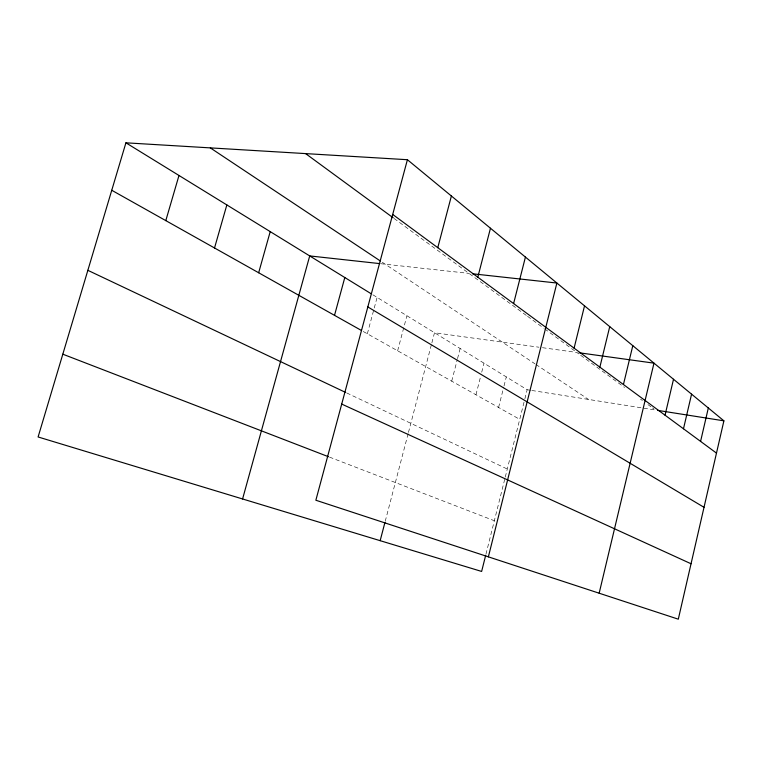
<?xml version="1.0" encoding="UTF-8"?>
<svg xmlns="http://www.w3.org/2000/svg" width="762" height="762" viewBox="0 0 762 762"><rect width="100%" height="100%" fill="white"/><g stroke="black" fill="none" stroke-linecap="round" stroke-linejoin="round"><path stroke-width="0.57" stroke-dasharray="3.81 2.86" d="M485.966 554.155L504.987 478.222M505.273 477.069L524.58 399.993M524.866 398.85L527.152 389.744L372.056 294.294M498.577 407.47L503.73 387.096M504.015 385.963L506.301 376.914M475.955 394.764L480.565 376.733M481.717 372.218L484.022 363.198M451.714 381.162L457.248 359.769M457.533 358.645L460.153 348.51M385.229 521.294L408.156 433.578M408.451 432.445L431.568 344.005M431.863 342.871L434.511 332.737L539.001 347.215M397.631 350.796L406.908 315.744M367.341 333.785L377.104 297.399M380.543 263.69L469.001 273.396M542.439 347.691L576.834 352.454L579.692 354.549M527.152 389.744L530.638 390.296M531.809 390.477L655.31 409.994L652.539 407.965M329.489 457.105L494.338 520.732M346.72 392.954L507.292 469.03M363.236 331.48L519.732 419.348M382.248 262.242L534.972 363.826M535.943 364.465L588.521 399.44M394.116 218.494L526.599 315.62M527.533 316.306L543.687 328.155M544.639 328.851L574.948 351.072M580.634 355.244L624.592 387.467M640.537 399.164L642.385 400.517M647.929 404.574L651.615 407.289"/><path stroke-width="1.14" d="M407.413 159.715L723.9 420.834L678.304 619.182L315.859 500.234L407.413 159.715L125.92 142.818L38.1 436.969L481.632 571.443L485.68 555.308M700.583 441.388L708.327 407.984M683.485 428.787L691.572 394.164M665.036 415.195L673.513 379.266M599.161 593.207L653.986 363.15L579.139 352.777M623.44 384.524L632.803 345.672M599.865 367.151L609.733 326.641M574.091 348.148L584.53 305.848M488.375 556.851L556.879 283.035L472.488 273.777M513.607 303.571L525.428 257.08M477.812 277.187L490.461 228.238M380.162 540.677L384.934 522.437M437.779 247.669L451.39 195.996M334.518 315.354L344.805 277.52M242.583 498.967L309.715 255.927L379.381 263.566M258.661 272.758L270.215 231.619M214.522 247.974L226.847 204.93M165.802 220.628L178.984 175.479M657.644 410.366L723.9 420.834M62.817 354.187L328.403 456.695M341.709 404.079L691.048 563.766M87.849 270.32L345.672 392.459M111.747 190.271L361.188 330.327M367.827 306.934L704.021 507.311M125.92 142.818L371.046 293.675M210.312 147.885L380.286 260.937M305.6 153.6L393.173 217.799M392.697 214.446L716.48 453.104"/></g></svg>
